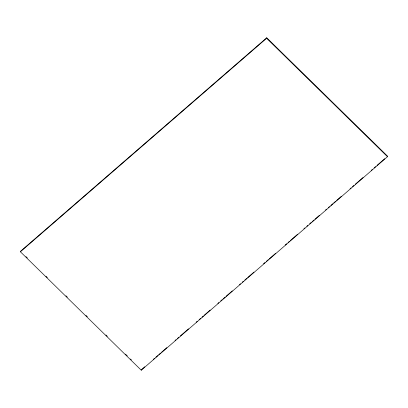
<?xml version="1.0" encoding="UTF-8"?>
<svg xmlns="http://www.w3.org/2000/svg" width="408" height="408" viewBox="0 0 408 408"><rect width="100%" height="100%" fill="white"/><g stroke="black" fill="none" stroke-linecap="round" stroke-linejoin="round"><path stroke-width="0.61" d="M20.4 251.787L20.527 251.277L266.735 37.776L387.6 156.213L387.473 156.723L141.265 370.224L20.4 251.787L266.608 38.286L266.735 37.776M141.265 370.224L141.392 369.714L144.758 366.792M153.413 359.29L154.377 358.454M155.82 357.204L157.743 355.536M158.707 354.7L160.63 353.032M161.588 352.201L166.882 347.611M175.052 340.522L176.016 339.691M177.46 338.436L178.903 337.186M180.346 335.937L188.522 328.848M196.212 322.177L197.176 321.341M199.099 319.673L200.542 318.424M201.986 317.169L203.424 315.92M204.388 315.088L210.161 310.08M217.852 303.409L218.816 302.578M220.738 300.91L222.181 299.656M223.14 298.824L225.063 297.157M226.027 296.32L232.279 290.899M239.491 284.646L240.455 283.81M242.377 282.142L243.336 281.311M244.78 280.061L246.702 278.389M247.666 277.557L253.919 272.136M263.537 263.798L264.976 262.543M266.419 261.293L268.342 259.626M269.305 258.794L275.558 253.373M285.177 245.029L286.615 243.78M288.058 242.531L289.502 241.281M290.465 240.445L297.677 234.192M303.929 228.771L304.888 227.934M306.816 226.267L307.775 225.435M309.697 223.763L311.141 222.513M312.105 221.682L314.027 220.014M314.986 219.178L319.316 215.424M325.569 210.003L326.528 209.171M328.455 207.504L329.414 206.667M330.857 205.418L332.78 203.75M333.744 202.914L335.667 201.246M336.625 200.415L341.435 196.243M350.09 188.736L351.053 187.904M352.497 186.655L353.94 185.4M355.383 184.151L363.074 177.48M371.249 170.391L372.213 169.555M374.136 167.887L375.579 166.637M377.023 165.388L384.713 158.712M266.608 38.286L387.473 156.723M25.979 256.622L27.346 257.958M45.977 276.211L47.338 277.547M65.968 295.8L67.33 297.136M85.961 315.394L87.322 316.73M105.953 334.983L107.314 336.32M125.491 354.129L127.306 355.909M130.489 359.025L131.396 359.917"/></g></svg>
